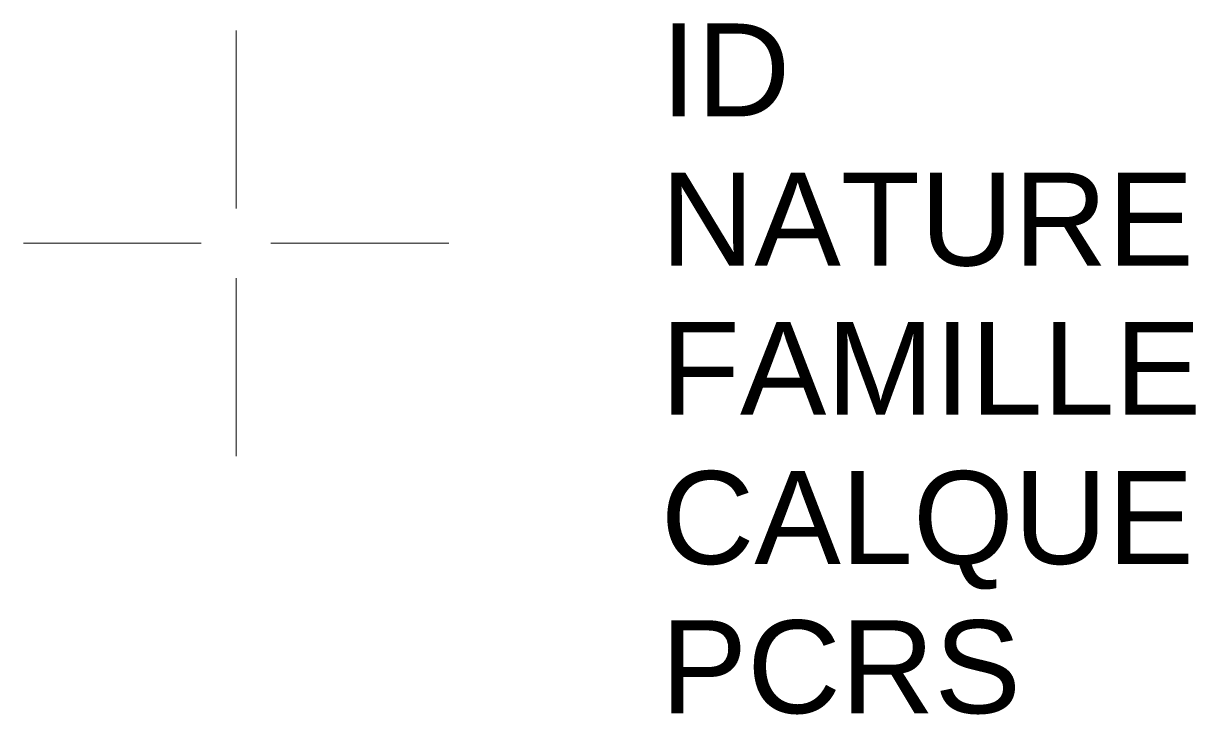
# Model space of a CAD drawing. Header units: metres. Extents: x 3247.26 to 3249.78, y 1725.46 to 1726.94.
import ezdxf

# ---------------------------------------------------------------- set-up
doc = ezdxf.new("R2010")
doc.units = ezdxf.units.M
doc.linetypes.add('Socle_Continu', pattern=[2.5, 2.5, 0])
doc.layers.add('SIGTR_SCS', color=7, linetype='Socle_Continu', lineweight=13, true_color=0x9966cc)
doc.styles.get("Standard").update_dxf_attribs({"font": 'arial.ttf'})

msp = doc.modelspace()

# ---------------------------------------------------------------- linework, layer by layer
at = {"layer": 'SIGTR_SCS', "linetype": 'Socle_Continu'}
for p, q in [((3247.7178, 1726.5458), (3247.7178, 1726.9289)), ((3247.6428, 1726.4708), (3247.2597, 1726.4708)), ((3247.7928, 1726.4708), (3248.1759, 1726.4708)), ((3247.7178, 1726.3958), (3247.7178, 1726.0127))]:
    msp.add_line(p, q, dxfattribs=at)

# ---------------------------------------------------------------- texts
at = {"layer": 'SIGTR_SCS', "linetype": 'Socle_Continu', "flags": 9}
for tag, p, s in [('ID', (3248.6326, 1726.7442), 'YP_2909'), ('NATURE', (3248.6326, 1726.4229), 'Spit, pointe existante'), ('FAMILLE', (3248.6326, 1726.1016), 'SIGT'), ('CALQUE', (3248.6326, 1725.7804), 'SIGTR_SCS'), ('PCRS', (3248.6326, 1725.4591), 'HabillageSymbole')]:
    msp.add_attdef(tag, p, s, height=0.2, dxfattribs=at)

doc.saveas('drawing.dxf')
